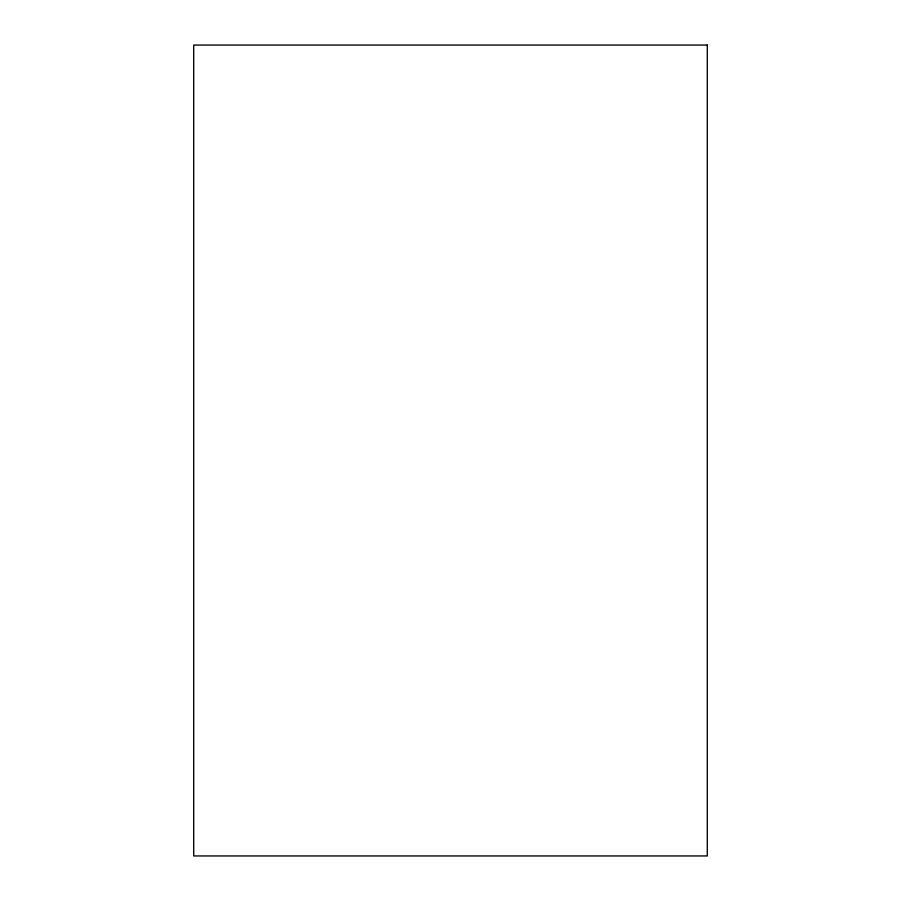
<?xml version="1.0" encoding="UTF-8"?>
<svg xmlns="http://www.w3.org/2000/svg" width="901" height="901" viewBox="0 0 901 901"><rect width="100%" height="100%" fill="white"/><g stroke="black" fill="none" stroke-linecap="round" stroke-linejoin="round"><path stroke-width="1.35" d="M707.285 45.05L193.715 45.05L193.715 855.95L707.285 855.95L707.285 45.05"/></g></svg>
